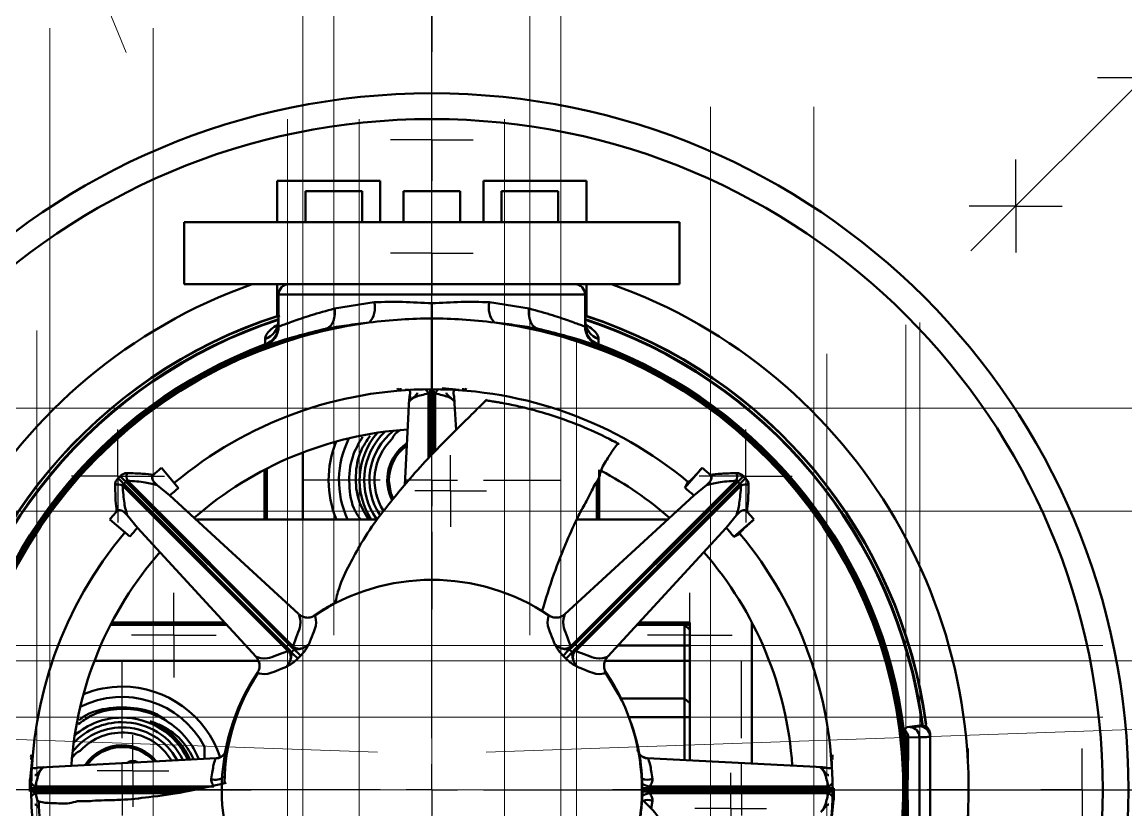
# Model space of a CAD drawing. Header units: millimetres. Extents: x 0 to 420, y 0 to 297.
# Drawn here: x 349.04 to 362.41, y 209.76 to 219.3 of the extents above; entities that cross this region are included whole.
import ezdxf

# ---------------------------------------------------------------- set-up
doc = ezdxf.new("R2010")
doc.units = ezdxf.units.MM
doc.linetypes.add('CENTERX2', pattern=[20.32, 12.7, -2.54, 2.54, -2.54])
doc.layers.add('9中心线层', color=1, linetype='Continuous')

# ---------------------------------------------------------------- blocks, each defined once
blk = doc.blocks.new('SW_CENTERMARKSYMBOL_129')
at = {"layer": '9中心线层', "color": 0}
for p, q in [((0, 0.625), (0, 15.3125)), ((0, 0), (0, 0.3125)), ((-0.625, 0), (-15.3125, 0)), ((0, 0), (-0.3125, 0)), ((0, 0), (0, -0.3125)), ((0, 0), (0.3125, 0)), ((0.625, 0), (15.3125, 0))]:
    blk.add_line(p, q, dxfattribs=at)
blk = doc.blocks.new('SW_CENTERMARKSYMBOL_133')
at = {"layer": '9中心线层', "color": 0}
for p, q in [((0, 0.625), (0, 1.0625)), ((0, 0), (0, 0.3125)), ((-0.625, 0), (-1.0625, 0)), ((0, 0), (-0.3125, 0)), ((0, 0), (0, -0.3125)), ((0, 0), (0.3125, 0)), ((0.625, 0), (1.0625, 0)), ((0, -0.625), (0, -1.0625))]:
    blk.add_line(p, q, dxfattribs=at)
blk = doc.blocks.new('SW_CENTERMARKSYMBOL_136')
at = {"layer": '9中心线层', "color": 0}
for p, q in [((0, 0.3125), (0, 0.5625)), ((0, 0), (0, 0.3125)), ((-0.3125, 0), (-0.5625, 0)), ((0, 0), (-0.3125, 0)), ((0, 0), (0, -0.3125)), ((0, 0), (0.3125, 0)), ((0.3125, 0), (0.5625, 0)), ((0, -0.3125), (0, -0.5625))]:
    blk.add_line(p, q, dxfattribs=at)
blk = doc.blocks.new('SW_CENTERMARKSYMBOL_137')
at = {"layer": '9中心线层', "color": 0}
for p, q in [((0, 0.3125), (0, 0.5625)), ((0, 0), (0, 0.3125)), ((-0.3125, 0), (-0.5625, 0)), ((0, 0), (-0.3125, 0)), ((0, 0), (0, -0.3125)), ((0, 0), (0.3125, 0)), ((0.3125, 0), (0.5625, 0)), ((0, -0.3125), (0, -0.5625))]:
    blk.add_line(p, q, dxfattribs=at)
blk = doc.blocks.new('SW_CENTERMARKSYMBOL_141')
at = {"layer": '9中心线层', "color": 0}
for p, q in [((0, 0.3125), (0, 0.5625)), ((0, 0), (0, 0.3125)), ((-0.3125, 0), (-0.5625, 0)), ((0, 0), (-0.3125, 0)), ((0, 0), (0, -0.3125)), ((0, 0), (0.3125, 0)), ((0.3125, 0), (0.5625, 0)), ((0, -0.3125), (0, -0.5625))]:
    blk.add_line(p, q, dxfattribs=at)
blk = doc.blocks.new('SW_CENTERMARKSYMBOL_149')
at = {"layer": '9中心线层', "color": 0}
for p, q in [((0, 0.3125), (0, 0.5625)), ((0, 0), (0, 0.3125)), ((-0.3125, 0), (-0.5625, 0)), ((0, 0), (-0.3125, 0)), ((0, 0), (0, -0.3125)), ((0, 0), (0.3125, 0)), ((0.3125, 0), (0.5625, 0)), ((0, -0.3125), (0, -0.5625))]:
    blk.add_line(p, q, dxfattribs=at)
blk = doc.blocks.new('SW_CENTERMARKSYMBOL_151')
at = {"layer": '9中心线层', "color": 0}
for p, q in [((0, 0.625), (0, 1.5625)), ((0, 0), (0, 0.3125)), ((-0.625, 0), (-1.5625, 0)), ((0, 0), (-0.3125, 0)), ((0, 0), (0, -0.3125)), ((0, 0), (0.3125, 0)), ((0.625, 0), (1.5625, 0)), ((0, -0.625), (0, -1.5625))]:
    blk.add_line(p, q, dxfattribs=at)
blk = doc.blocks.new('SW_CENTERMARKSYMBOL_152')
at = {"layer": '9中心线层', "color": 0}
for p, q in [((0, 0.312), (0, 0.435)), ((0, 0), (0, 0.312)), ((-0.313, 0), (-0.435, 0)), ((0, 0), (-0.313, 0)), ((0, 0), (0, -0.313)), ((0, 0), (0.312, 0)), ((0.312, 0), (0.435, 0)), ((0, -0.313), (0, -0.435))]:
    blk.add_line(p, q, dxfattribs=at)
blk = doc.blocks.new('SW_CENTERMARKSYMBOL_153')
at = {"layer": '9中心线层', "color": 0}
for p, q in [((0, 0.3125), (0, 0.5)), ((0, 0), (0, 0.3125)), ((-0.3125, 0), (-0.5, 0)), ((0, 0), (-0.3125, 0)), ((0, 0), (0, -0.3125)), ((0, 0), (0.3125, 0)), ((0.3125, 0), (0.5, 0)), ((0, -0.3125), (0, -0.5))]:
    blk.add_line(p, q, dxfattribs=at)
blk = doc.blocks.new('SW_CENTERMARKSYMBOL_154')
at = {"layer": '9中心线层', "color": 0}
for p, q in [((0, 0.3125), (0, 0.5)), ((0, 0), (0, 0.3125)), ((-0.3125, 0), (-0.5, 0)), ((0, 0), (-0.3125, 0)), ((0, 0), (0, -0.3125)), ((0, 0), (0.3125, 0)), ((0.3125, 0), (0.5, 0)), ((0, -0.3125), (0, -0.5))]:
    blk.add_line(p, q, dxfattribs=at)
blk = doc.blocks.new('SW_CENTERMARKSYMBOL_155')
at = {"layer": '9中心线层', "color": 0}
for p, q in [((0, 0.625), (0, 1.5625)), ((0, 0), (0, 0.3125)), ((-0.625, 0), (-1.5625, 0)), ((0, 0), (-0.3125, 0)), ((0, 0), (0, -0.3125)), ((0, 0), (0.3125, 0)), ((0.625, 0), (1.5625, 0)), ((0, -0.625), (0, -1.5625))]:
    blk.add_line(p, q, dxfattribs=at)
blk = doc.blocks.new('SW_CENTERMARKSYMBOL_156')
at = {"layer": '9中心线层', "color": 0}
for p, q in [((0, 0.312), (0, 0.435)), ((0, 0), (0, 0.312)), ((-0.313, 0), (-0.435, 0)), ((0, 0), (-0.313, 0)), ((0, 0), (0, -0.313)), ((0, 0), (0.312, 0)), ((0.312, 0), (0.435, 0)), ((0, -0.313), (0, -0.435))]:
    blk.add_line(p, q, dxfattribs=at)
blk = doc.blocks.new('SW_CENTERMARKSYMBOL_157')
at = {"layer": '9中心线层', "color": 0}
for p, q in [((0, 0.3125), (0, 0.5)), ((0, 0), (0, 0.3125)), ((-0.3125, 0), (-0.5, 0)), ((0, 0), (-0.3125, 0)), ((0, 0), (0, -0.3125)), ((0, 0), (0.3125, 0)), ((0.3125, 0), (0.5, 0)), ((0, -0.3125), (0, -0.5))]:
    blk.add_line(p, q, dxfattribs=at)
blk = doc.blocks.new('SW_CENTERMARKSYMBOL_158')
at = {"layer": '9中心线层', "color": 0}
for p, q in [((0, 0.3125), (0, 0.5)), ((0, 0), (0, 0.3125)), ((-0.3125, 0), (-0.5, 0)), ((0, 0), (-0.3125, 0)), ((0, 0), (0, -0.3125)), ((0, 0), (0.3125, 0)), ((0.3125, 0), (0.5, 0)), ((0, -0.3125), (0, -0.5))]:
    blk.add_line(p, q, dxfattribs=at)
blk = doc.blocks.new('SW_CENTERMARKSYMBOL_159')
at = {"layer": '9中心线层', "color": 0}
for p, q in [((0, 0.625), (0, 1.5625)), ((0, 0), (0, 0.3125)), ((-0.625, 0), (-1.5625, 0)), ((0, 0), (-0.3125, 0)), ((0, 0), (0, -0.3125)), ((0, 0), (0.3125, 0)), ((0.625, 0), (1.5625, 0)), ((0, -0.625), (0, -1.5625))]:
    blk.add_line(p, q, dxfattribs=at)
blk = doc.blocks.new('SW_CENTERMARKSYMBOL_160')
at = {"layer": '9中心线层', "color": 0}
for p, q in [((0, 0.312), (0, 0.435)), ((0, 0), (0, 0.312)), ((-0.312, 0), (-0.435, 0)), ((0, 0), (-0.312, 0)), ((0, 0), (0, -0.312)), ((0, 0), (0.312, 0)), ((0.312, 0), (0.435, 0)), ((0, -0.312), (0, -0.435))]:
    blk.add_line(p, q, dxfattribs=at)
blk = doc.blocks.new('SW_CENTERMARKSYMBOL_169')
at = {"layer": '9中心线层', "color": 0}
for p, q in [((0, 0.3125), (0, 0.5125)), ((0, 0), (0, 0.3125)), ((-0.3125, 0), (-0.5125, 0)), ((0, 0), (-0.3125, 0)), ((0, 0), (0, -0.3125)), ((0, 0), (0.3125, 0)), ((0.3125, 0), (0.5125, 0)), ((0, -0.3125), (0, -0.5125))]:
    blk.add_line(p, q, dxfattribs=at)
blk = doc.blocks.new('SW_CENTERMARKSYMBOL_170')
at = {"layer": '9中心线层', "color": 0}
for p, q in [((0, 0.3125), (0, 0.5125)), ((0, 0), (0, 0.3125)), ((-0.3125, 0), (-0.5125, 0)), ((0, 0), (-0.3125, 0)), ((0, 0), (0, -0.3125)), ((0, 0), (0.3125, 0)), ((0.3125, 0), (0.5125, 0)), ((0, -0.3125), (0, -0.5125))]:
    blk.add_line(p, q, dxfattribs=at)

msp = doc.modelspace()

# ---------------------------------------------------------------- linework, layer by layer
at = {"color": 7, "linetype": 'Continuous', "lineweight": 50}
for p, q in [((353.375, 217.375), (352.125, 217.375)), ((352.125, 217.375), (352.125, 216.875)), ((353.375, 216.875), (353.375, 217.375)), ((354.625, 217.375), (354.625, 216.875)), ((355.875, 217.375), (354.625, 217.375)), ((355.875, 216.875), (355.875, 217.375)), ((352.469, 217.25), (352.469, 216.875)), ((352.469, 217.25), (352.812, 217.25)), ((352.812, 217.25), (353.156, 217.25)), ((353.156, 216.875), (353.156, 217.25)), ((353.656, 217.25), (353.656, 216.875)), ((353.656, 217.25), (354, 217.25)), ((354, 217.25), (354.344, 217.25)), ((354.344, 216.875), (354.344, 217.25)), ((354.844, 217.25), (354.844, 216.875)), ((354.844, 217.25), (355.188, 217.25)), ((355.188, 217.25), (355.531, 217.25)), ((355.531, 216.875), (355.531, 217.25)), ((357, 216.875), (351, 216.875)), ((351, 216.875), (351, 216.125)), ((357, 216.125), (357, 216.875)), ((351, 216.125), (357, 216.125)), ((352.125, 216.125), (352.125, 215.739)), ((355.875, 215.739), (355.875, 216.125)), ((352.144, 216), (352.144, 215.613)), ((355.856, 216), (352.144, 216)), ((352.822, 215.829), (353.302, 215.907)), ((354.698, 215.907), (355.178, 215.829)), ((355.856, 215.613), (355.856, 216)), ((354, 215.893), (354, 215.71)), ((351.98, 215.396), (351.98, 215.459)), ((351.981, 215.386), (351.98, 215.396)), ((351.982, 215.379), (351.981, 215.386)), ((356.019, 215.386), (356.018, 215.379)), ((356.019, 215.386), (356.02, 215.396)), ((356.02, 215.459), (356.02, 215.396)), ((353.622, 214.841), (353.62, 214.865)), ((354, 214.825), (354, 214.852)), ((354.127, 214.866), (354.329, 214.844)), ((354.38, 214.865), (354.378, 214.841)), ((353.727, 214.737), (353.672, 213.694)), ((353.727, 214.7), (353.729, 214.755)), ((353.73, 214.707), (353.727, 214.7)), ((353.73, 214.707), (353.729, 214.769)), ((353.73, 214.707), (353.729, 214.755)), ((353.732, 214.71), (353.73, 214.707)), ((353.73, 214.707), (353.732, 214.71)), ((353.732, 214.71), (353.736, 214.769)), ((353.959, 214.018), (353.959, 214.801)), ((354, 214.825), (353.98, 214.825)), ((353.98, 214.041), (353.98, 214.825)), ((354.02, 214.825), (354, 214.825)), ((354.02, 214.825), (354.02, 214.082)), ((354.041, 214.801), (354.041, 214.103)), ((354.271, 214.732), (354.27, 214.707)), ((354.27, 214.728), (354.27, 214.707)), ((354.273, 214.7), (354.27, 214.707)), ((354.271, 214.755), (354.273, 214.7)), ((354.293, 214.358), (354.272, 214.744)), ((352.437, 214.086), (352.437, 213.275)), ((350.932, 213.656), (350.727, 213.901)), ((357.066, 213.658), (357.273, 213.901)), ((351.975, 213.275), (351.975, 213.878)), ((351.975, 213.875), (352, 213.875)), ((352, 213.275), (352, 213.891)), ((356.025, 213.878), (356.025, 213.275)), ((352.258, 211.683), (350.255, 213.686)), ((350.293, 213.732), (350.268, 213.707)), ((352.274, 211.7), (350.268, 213.707)), ((350.293, 213.732), (352.3, 211.726)), ((350.314, 213.745), (352.317, 211.742)), ((350.825, 213.564), (350.674, 213.69)), ((355.683, 211.742), (357.686, 213.745)), ((355.7, 211.726), (357.707, 213.732)), ((357.732, 213.707), (355.726, 211.7)), ((357.745, 213.686), (355.742, 211.683)), ((356, 213.738), (356, 213.275)), ((357.102, 213.731), (357.066, 213.658)), ((357.326, 213.69), (357.175, 213.564)), ((357.732, 213.707), (357.707, 213.732)), ((352.387, 212.13), (350.825, 213.565)), ((352, 213.562), (351.975, 213.562)), ((357.175, 213.564), (355.61, 212.127)), ((356.025, 213.562), (356, 213.562)), ((350.344, 213.068), (350.099, 213.273)), ((350.31, 213.326), (350.436, 213.175)), ((353.339, 213.275), (351.14, 213.275)), ((356.86, 213.275), (355.757, 213.275)), ((357.564, 213.175), (357.69, 213.326)), ((357.901, 213.273), (357.658, 213.066)), ((350.436, 213.175), (351.873, 211.61)), ((356.13, 211.613), (357.565, 213.175)), ((357.658, 213.066), (357.731, 213.102)), ((352.442, 212.095), (352.428, 212.102)), ((352.583, 212.112), (352.583, 212.112)), ((355.396, 212.118), (355.335, 212.158)), ((355.417, 212.112), (355.417, 212.112)), ((355.56, 212.096), (355.558, 212.095)), ((357.875, 212.031), (357.875, 210.318)), ((350.109, 212), (351.515, 212)), ((350.122, 212.025), (351.492, 212.025)), ((350.125, 212), (350.125, 212.025)), ((350.437, 212.025), (350.437, 212)), ((350.812, 212), (350.812, 212.025)), ((350.875, 212), (350.875, 212.025)), ((356.485, 212), (357.062, 212)), ((356.508, 212.025), (357.125, 212.025)), ((357.062, 211.75), (357.062, 212)), ((357.062, 212), (357.125, 211.938)), ((357.062, 212), (357.125, 212)), ((357.125, 212.025), (357.125, 211.938)), ((357.125, 211.938), (357.125, 211.75)), ((352.274, 211.7), (352.299, 211.666)), ((352.299, 211.666), (352.334, 211.701)), ((352.3, 211.726), (352.334, 211.701)), ((355.7, 211.726), (355.666, 211.701)), ((355.666, 211.701), (355.701, 211.666)), ((355.726, 211.7), (355.701, 211.666)), ((357.062, 211.75), (356.255, 211.75)), ((357.062, 211.562), (357.062, 211.75)), ((357.125, 211.75), (357.062, 211.75)), ((357.125, 211.75), (357.125, 211.562)), ((351.9, 211.562), (349.914, 211.562)), ((351.894, 211.576), (351.91, 211.539)), ((352.41, 211.623), (352.377, 211.59)), ((355.623, 211.59), (355.59, 211.623)), ((356.095, 211.558), (356.102, 211.572)), ((356.098, 211.562), (357.062, 211.562)), ((356.127, 211.611), (356.12, 211.614)), ((357.062, 211.108), (357.062, 211.562)), ((357.125, 211.562), (357.062, 211.562)), ((357.125, 211.562), (357.125, 211.051)), ((351.888, 211.417), (351.888, 211.417)), ((356.112, 211.417), (356.112, 211.417)), ((356.29, 211.108), (357.062, 211.108)), ((357.062, 210.881), (357.062, 211.108)), ((357.125, 211.051), (357.062, 211.108)), ((357.125, 211.051), (357.125, 210.881)), ((357.062, 210.881), (356.386, 210.881)), ((357.125, 210.881), (357.062, 210.881)), ((357.062, 210.361), (357.062, 210.881)), ((357.125, 210.881), (357.125, 210.358)), ((359.719, 210.73), (359.752, 210.76)), ((359.72, 210.689), (359.742, 210.472)), ((359.909, 210.778), (359.752, 210.76)), ((359.793, 210.761), (359.752, 210.76)), ((359.909, 210.778), (359.938, 210.778)), ((359.909, 210.778), (359.909, 210.77)), ((359.946, 210.777), (359.938, 210.778)), ((359.946, 210.777), (359.986, 210.767)), ((359.989, 210.765), (359.986, 210.767)), ((359.742, 210.632), (359.742, 210.472)), ((359.77, 210.632), (359.742, 210.632)), ((359.77, 210.632), (359.905, 210.636)), ((359.77, 210.472), (359.77, 210.632)), ((359.905, 210.636), (359.905, 209.364)), ((360.034, 210.645), (360.034, 210.669)), ((360.034, 209.355), (360.034, 210.645)), ((351.246, 210.523), (351.247, 210.377)), ((351.509, 210.484), (351.509, 210.481)), ((356.491, 210.481), (356.491, 210.484)), ((359.742, 210.472), (359.77, 210.472)), ((359.762, 210), (359.77, 210.472)), ((349.134, 210.127), (349.156, 210.329)), ((349.135, 210.38), (349.159, 210.378)), ((349.154, 210.305), (349.156, 210.324)), ((349.156, 210.329), (349.155, 210.314)), ((349.159, 210.378), (349.16, 210.378)), ((351.39, 210.385), (349.256, 210.272)), ((351.383, 210.38), (351.393, 210.385)), ((358.737, 210.273), (356.607, 210.385)), ((356.607, 210.385), (356.617, 210.38)), ((358.84, 210.378), (358.841, 210.378)), ((358.841, 210.378), (358.865, 210.38)), ((358.845, 210.314), (358.844, 210.329)), ((349.245, 210.271), (349.3, 210.273)), ((349.268, 210.271), (349.293, 210.27)), ((349.272, 210.27), (349.293, 210.27)), ((349.3, 210.273), (349.293, 210.27)), ((358.7, 210.273), (358.755, 210.271)), ((358.707, 210.27), (358.7, 210.273)), ((358.707, 210.27), (358.769, 210.271)), ((358.707, 210.27), (358.755, 210.271)), ((358.71, 210.268), (358.707, 210.27)), ((358.707, 210.27), (358.71, 210.268)), ((358.71, 210.268), (358.769, 210.264)), ((349.131, 210.02), (349.131, 210)), ((349.175, 210.02), (351.213, 210.021)), ((349.175, 210.02), (349.175, 210)), ((349.199, 210.041), (351.36, 210.041)), ((356.628, 210.021), (358.825, 210.02)), ((356.628, 210.021), (356.628, 209.979)), ((356.64, 210.041), (358.801, 210.041)), ((358.825, 210), (358.825, 210.02)), ((358.869, 210), (358.869, 210.02)), ((349.131, 210), (349.131, 209.98)), ((349.148, 210), (349.175, 210)), ((349.175, 210), (349.175, 209.98)), ((351.022, 209.979), (349.175, 209.98)), ((349.199, 209.959), (349.228, 209.849)), ((350.898, 209.959), (349.199, 209.959)), ((358.825, 209.98), (356.628, 209.979)), ((358.801, 209.959), (356.64, 209.959)), ((358.869, 210), (358.825, 210)), ((358.825, 209.98), (358.825, 210)), ((358.869, 209.98), (358.869, 210)), ((359.77, 209.528), (359.762, 210)), ((356.672, 209.867), (356.656, 209.772)), ((358.866, 209.873), (358.844, 209.671))]:
    msp.add_line(p, q, dxfattribs=at)
at = {"color": 7, "linetype": 'Continuous', "lineweight": 50, "flags": 128}
for points in [[(350.268, 213.707), (350.259, 213.716), (350.25, 213.725), (350.241, 213.734), (350.232, 213.743), (350.224, 213.751), (350.216, 213.759), (350.208, 213.767), (350.201, 213.774)], [(350.293, 213.732), (350.284, 213.741), (350.275, 213.75), (350.266, 213.759), (350.257, 213.768), (350.249, 213.776), (350.241, 213.784), (350.233, 213.792), (350.226, 213.799)], [(357.707, 213.732), (357.716, 213.741), (357.725, 213.75), (357.734, 213.759), (357.743, 213.768), (357.751, 213.776), (357.759, 213.784), (357.767, 213.792), (357.774, 213.799)], [(357.732, 213.707), (357.741, 213.716), (357.75, 213.725), (357.759, 213.734), (357.768, 213.743), (357.776, 213.751), (357.784, 213.759), (357.792, 213.767), (357.799, 213.774)], [(353.531, 213.528), (353.505, 213.594), (353.481, 213.746)], [(355.414, 212.108), (355.407, 212.113), (355.337, 212.158)], [(356.259, 211.155), (356.112, 211.406), (356.091, 211.437)], [(351.176, 210.378), (351.159, 210.416), (351.114, 210.504)], [(351.393, 210.385), (351.413, 210.387), (351.419, 210.389)], [(356.583, 210.388), (356.587, 210.387), (356.607, 210.385)]]:
    msp.add_lwpolyline(points, dxfattribs=at)
at = {"color": 7, "linetype": 'Continuous', "lineweight": 50}
for radius in [15, 8.437, 8.125]:
    msp.add_circle((354, 210), radius, dxfattribs=at)
for centre, radius, start, end in [((354, 210), 6.5, 109.5572, 70.4428), ((352.269, 216), 0.125, 90, 180), ((355.731, 216), 0.125, 0, 90), ((353.055, 215.836), 0.256, 316.3886, 15.9579), ((354.945, 215.836), 0.256, 164.0421, 223.6114), ((354, 210), 6.034, 107.7654, 172.6994), ((354, 210), 6.038, 107.9709, 172.4432), ((354, 210), 5.996, 108.059, 172.5554), ((354, 210), 5.988, 108.0576, 172.5375), ((354, 210), 5.71, 97.6376, 270), ((351.897, 215.691), 0.247, 289.559, 359.7836), ((354, 210), 5.71, 270, 82.3624), ((354, 210), 5.996, 7.4446, 72.0396), ((354, 210), 5.988, 7.4625, 72.013), ((356.103, 215.691), 0.247, 180.2164, 250.441), ((354, 210), 6.034, 7.3006, 72.0121), ((354, 210), 6.038, 7.5665, 71.9854), ((354, 210), 5.731, 102.9957, 77.0043), ((351.897, 215.628), 0.247, 289.7631, 359.7846), ((351.894, 215.621), 0.25, 290.5404, 359.9993), ((351.894, 215.613), 0.25, 290.5674, 359.9994), ((356.103, 215.628), 0.247, 180.2154, 250.2369), ((356.106, 215.621), 0.25, 180.0006, 249.4596), ((356.106, 215.613), 0.25, 180.0007, 249.4326), ((354, 210), 5.752, 110.5429, 69.4571), ((354, 210), 5.762, 110.5202, 173.1331), ((354, 210), 5.762, 6.8669, 69.4798), ((354, 210), 4.852, 89.9947, 130), ((353.619, 214.878), 0.0375, 200.8257, 274.4753), ((353.851, 214.755), 0.118, 23.1687, 55.2576), ((345.258, 214.764), 8.722, 0.4014, 0.5834), ((354, 210), 4.852, 50.2581, 89.9947), ((362.742, 214.764), 8.722, 179.4166, 179.5986), ((354.148, 214.755), 0.117, 124.5627, 157.011), ((354.381, 214.878), 0.0375, 265.5284, 339.1408), ((354, 210), 4.375, 93.8383, 131.149), ((354, 213.75), 0.875, 138.9177, 212.8783), ((354, 213.75), 0.819, 134.1264, 215.4873), ((354, 213.75), 0.756, 127.3935, 213.9938), ((353.696, 214.185), 0.188, 112.2478, 159.4836), ((354, 213.75), 1.25, 157.9757, 202.3337), ((354, 213.75), 1.125, 153.1374, 204.975), ((354, 213.75), 0.694, 133.7603, 212.256), ((354, 213.75), 0.54, 124.7717, 206.868), ((354, 213.75), 0.519, 126.4827, 180.409), ((354, 210), 5.092, 130, 131.4414), ((354, 210), 5.092, 48.5586, 50), ((354, 210), 5.355, 134.8122, 135.1878), ((350.415, 213.795), 0.113, 158.8855, 206.5617), ((354, 210), 4.375, 48.85, 62.0462), ((357.585, 213.795), 0.113, 333.4383, 21.1145), ((350.205, 213.585), 0.113, 63.4383, 111.1145), ((354, 210), 4.773, 130, 131.6921), ((354, 210), 4.773, 48.3079, 50.0242), ((357.795, 213.585), 0.113, 68.8855, 116.5617), ((354, 210), 5.092, 138.5586, 140), ((354, 210), 5.092, 40, 41.4414), ((354, 210), 4.852, 140, 219.9972), ((354, 210), 4.773, 138.3079, 140), ((354, 210), 4.773, 39.9758, 41.6921), ((354, 210), 4.852, 0, 39.7419), ((354, 210), 4.375, 138.8336, 176.1529), ((354, 210), 4.375, 3.8593, 41.1396), ((354, 210), 2.544, 56.1436, 123.8564), ((354, 210), 2.55, 118.7974, 123.8597), ((352.539, 211.433), 0.376, 134.7602, 138.2635), ((413.258, 273.908), 87.121, 225.59662, 225.66817), ((352.567, 211.461), 0.376, 131.7365, 135.2398), ((290.092, 150.741), 87.122, 44.33183, 44.40338), ((417.908, 150.742), 87.121, 135.59662, 135.66817), ((294.741, 273.908), 87.122, 314.33183, 314.40338), ((355.433, 211.461), 0.376, 44.7602, 48.2635), ((355.461, 211.433), 0.376, 41.7365, 45.2398), ((354, 210), 2.544, 146.1436, 213.8564), ((354, 210), 2.539, 146.4589, 169.0029), ((354, 210), 2.537, 146.5458, 169.0699), ((354, 210), 2.539, 25.1069, 34.4693), ((354, 210), 2.544, 326.1436, 33.8564), ((350.25, 210), 1.25, 90, 112.0243), ((350.25, 210), 1.25, 18.4126, 90), ((350.25, 210), 1.125, 27.6751, 116.8626), ((350.25, 210), 0.875, 90.409, 131.0823), ((350.25, 210), 0.875, 24.9604, 90.409), ((350.25, 210), 0.899, 24.383, 67.7684), ((350.25, 210), 0.756, 90.409, 142.6065), ((350.25, 210), 0.819, 90.409, 135.8736), ((350.25, 210), 0.694, 31.4458, 137.0577), ((350.25, 210), 0.819, 26.476, 90.409), ((350.25, 210), 0.756, 28.4246, 90.409), ((359.785, 210.641), 0.12, 357.5587, 86.1799), ((359.909, 210.645), 0.125, 0.0044, 90.0044), ((349.81, 210.298), 0.187, 111.3345, 154.2466), ((350.25, 210), 0.54, 90.409, 145.304), ((350.25, 210), 0.519, 41.8727, 143.4), ((350.25, 210), 0.54, 40.7842, 90.409), ((351.386, 210.506), 0.125, 268.7803, 330.8766), ((356.614, 210.506), 0.125, 216.6411, 271.2099), ((354, 210), 5.762, 0, 4.7028), ((349.122, 210.381), 0.0375, 355.5284, 69.1408), ((354, 210), 4.855, 175.5391, 176.1173), ((354, 210), 4.855, 176.0023, 176.1173), ((350.38, 210.228), 0.122, 62.3595, 124.7457), ((354, 210), 2.55, 358.7974, 9.2664), ((358.878, 210.381), 0.0375, 110.8257, 184.4753), ((354, 210), 4.855, 3.8827, 4.4609), ((354, 210), 4.855, 3.8827, 4.0089), ((351.385, 210.267), 0.145, 247.0923, 312.1392), ((349.245, 210.148), 0.117, 214.5627, 247.011), ((349.236, 218.742), 8.722, 269.4166, 269.5986), ((356.615, 210.272), 0.15, 243.0404, 292.2949), ((356.672, 210.267), 0.229, 237.3944, 261.9463), ((356.432, 254.393), 44.373, 270.1522, 270.2527), ((358.755, 210.149), 0.118, 293.1687, 325.2576), ((358.82, 212.355), 2.335, 270.1228, 271.2192), ((349.236, 201.258), 8.722, 90.4014, 90.5834), ((349.245, 209.851), 0.118, 113.1687, 145.2576), ((356.672, 209.733), 0.229, 98.0572, 122.6741), ((356.432, 165.607), 44.373, 89.7473, 89.8478), ((354, 210), 4.852, 320, 0), ((358.755, 209.852), 0.117, 34.5627, 67.011), ((358.82, 207.645), 2.335, 88.7808, 89.8772), ((354, 210), 5.762, 355.2972, 0), ((356.614, 209.726), 0.152, 67.9812, 110.4531)]:
    msp.add_arc(centre, radius, start, end, dxfattribs=at)
for centre, major_axis, ratio, start_param, end_param in [((354.022, 210.039), (1.268, 2.195), 0.999843, 1.521165, 2.074847), ((354.027, 209.964), (-1.528, 2.017), 0.999844, 4.241519, 4.404316)]:
    msp.add_ellipse(centre, major_axis=major_axis, ratio=ratio, start_param=start_param, end_param=end_param, dxfattribs=at)
for points, knots in [([(353.302, 215.907), (353.415, 215.909), (353.641, 215.914), (353.88, 215.9), (354, 215.893)], [0, 0, 0, 0, 0.499538, 1, 1, 1, 1]), ([(354, 215.893), (354.12, 215.9), (354.359, 215.914), (354.585, 215.909), (354.698, 215.907)], [0, 0, 0, 0, 0.500462, 1, 1, 1, 1]), ([(352.144, 215.613), (352.153, 215.615), (352.17, 215.62), (352.312, 215.673), (352.524, 215.748), (352.723, 215.802), (352.822, 215.829)], [0, 0, 0, 0, 0.249263, 0.499443, 0.74923, 1, 1, 1, 1]), ([(352.722, 215.587), (352.739, 215.595), (352.772, 215.611), (352.802, 215.661), (352.815, 215.7), (352.822, 215.734), (352.827, 215.772), (352.824, 215.811), (352.822, 215.829)], [0, 0, 0, 0, 0.243606, 0.499446, 0.64495, 0.661922, 0.835755, 1, 1, 1, 1]), ([(355.178, 215.829), (355.176, 215.811), (355.174, 215.772), (355.179, 215.73), (355.187, 215.696), (355.2, 215.658), (355.228, 215.611), (355.261, 215.595), (355.278, 215.587)], [0, 0, 0, 0, 0.1642334, 0.3380402, 0.3964664, 0.5006287, 0.7564276, 1, 1, 1, 1]), ([(355.178, 215.829), (355.277, 215.802), (355.476, 215.748), (355.688, 215.673), (355.83, 215.62), (355.847, 215.615), (355.856, 215.613)], [0, 0, 0, 0, 0.2507703, 0.5005571, 0.7507372, 1, 1, 1, 1]), ([(351.98, 215.459), (351.987, 215.494), (351.997, 215.543), (352.104, 215.616), (352.133, 215.636)], [0, 0, 0, 0, 0.729548, 1, 1, 1, 1]), ([(353.241, 215.66), (353.149, 215.649), (352.963, 215.627), (352.803, 215.6), (352.722, 215.587)], [0, 0, 0, 0, 0.498858, 1, 1, 1, 1]), ([(354, 215.71), (353.877, 215.708), (353.623, 215.704), (353.371, 215.675), (353.241, 215.66)], [0, 0, 0, 0, 0.484407, 1, 1, 1, 1]), ([(354.759, 215.66), (354.629, 215.675), (354.377, 215.704), (354.123, 215.708), (354, 215.71)], [0, 0, 0, 0, 0.515593, 1, 1, 1, 1]), ([(354, 214.856), (354, 214.856), (354, 214.857), (354, 214.864), (354, 214.88), (354, 214.954), (354, 215.075), (354, 215.176), (354, 215.304), (354, 215.412), (354, 215.52), (354, 215.614), (354, 215.677), (354, 215.71), (354, 215.71), (354, 215.71)], [0, 0, 0, 0, 0.1113262, 0.2864205, 0.4613568, 0.6361071, 0.7045861, 0.7731111, 0.8415455, 0.875654, 0.9091879, 0.9319477, 0.9545499, 0.9770392, 1, 1, 1, 1]), ([(355.278, 215.587), (355.197, 215.6), (355.037, 215.627), (354.851, 215.649), (354.759, 215.66)], [0, 0, 0, 0, 0.501511, 1, 1, 1, 1]), ([(355.867, 215.636), (355.896, 215.616), (356.003, 215.543), (356.013, 215.494), (356.02, 215.459)], [0, 0, 0, 0, 0.2745072, 1, 1, 1, 1]), ([(352.711, 215.584), (352.603, 215.558), (352.386, 215.505), (352.159, 215.435), (352.009, 215.385), (351.991, 215.381), (351.982, 215.379)], [0, 0, 0, 0, 0.250738, 0.500431, 0.750613, 1, 1, 1, 1]), ([(352.722, 215.587), (352.722, 215.587), (352.721, 215.586), (352.717, 215.585), (352.714, 215.584), (352.711, 215.584)], [0, 0, 0, 0, 0.211486, 0.439914, 1, 1, 1, 1]), ([(355.289, 215.584), (355.286, 215.584), (355.283, 215.585), (355.279, 215.586), (355.278, 215.587), (355.278, 215.587)], [0, 0, 0, 0, 0.560086, 0.788514, 1, 1, 1, 1]), ([(356.018, 215.379), (356.009, 215.381), (355.991, 215.385), (355.841, 215.435), (355.614, 215.505), (355.397, 215.558), (355.289, 215.584)], [0, 0, 0, 0, 0.2493872, 0.499569, 0.7492619, 1, 1, 1, 1]), ([(353.676, 214.844), (353.689, 214.846), (353.709, 214.848), (353.729, 214.843), (353.741, 214.816), (353.735, 214.788), (353.729, 214.763)], [0, 0, 0, 0, 0.204327, 0.308799, 0.422889, 1, 1, 1, 1]), ([(354.271, 214.76), (354.264, 214.786), (354.257, 214.815), (354.27, 214.835), (354.271, 214.837)], [0, 0, 0, 0, 0.90781, 1, 1, 1, 1]), ([(354.667, 214.728), (354.543, 214.606), (354.31, 214.376), (353.997, 214.064), (353.75, 213.791), (353.545, 213.54), (353.34, 213.288), (353.155, 213.012), (352.997, 212.721), (352.88, 212.484), (352.844, 212.322), (352.83, 212.263)], [0, 0, 0, 0, 0.156671, 0.295691, 0.409565, 0.500029, 0.601239, 0.726969, 0.824972, 0.935274, 1, 1, 1, 1]), ([(353.729, 214.755), (353.729, 214.758), (353.729, 214.762), (353.729, 214.767), (353.729, 214.769)], [0, 0, 0, 0, 0.56, 1, 1, 1, 1]), ([(353.959, 214.801), (353.901, 214.788), (353.783, 214.761), (353.749, 214.727), (353.732, 214.71)], [0, 0, 0, 0, 0.497803, 1, 1, 1, 1]), ([(353.732, 214.71), (353.741, 214.72), (353.757, 214.74), (353.797, 214.766), (353.813, 214.786), (353.816, 214.789)], [0, 0, 0, 0, 0.500178, 0.924637, 1, 1, 1, 1]), ([(353.816, 214.789), (353.818, 214.793), (353.822, 214.798), (353.822, 214.806), (353.822, 214.81)], [0, 0, 0, 0, 0.599395, 1, 1, 1, 1]), ([(353.98, 214.825), (353.98, 214.825), (353.979, 214.825), (353.976, 214.824), (353.972, 214.822), (353.965, 214.814), (353.962, 214.807), (353.959, 214.801)], [0, 0, 0, 0, 0.033942, 0.069705, 0.150993, 0.366342, 1, 1, 1, 1]), ([(354.041, 214.801), (354.038, 214.807), (354.035, 214.814), (354.028, 214.822), (354.024, 214.824), (354.021, 214.825), (354.02, 214.825), (354.02, 214.825)], [0, 0, 0, 0, 0.632791, 0.848723, 0.930191, 0.966015, 1, 1, 1, 1]), ([(354.268, 214.71), (354.251, 214.727), (354.217, 214.761), (354.099, 214.788), (354.041, 214.801)], [0, 0, 0, 0, 0.50063, 1, 1, 1, 1]), ([(354.179, 214.81), (354.178, 214.806), (354.178, 214.798), (354.182, 214.793), (354.184, 214.789)], [0, 0, 0, 0, 0.3982, 1, 1, 1, 1]), ([(354.184, 214.789), (354.203, 214.773), (354.24, 214.739), (354.259, 214.72), (354.268, 214.71)], [0, 0, 0, 0, 0.499834, 1, 1, 1, 1]), ([(354.27, 214.772), (354.271, 214.771), (354.272, 214.766), (354.272, 214.756), (354.272, 214.736), (354.27, 214.72), (354.268, 214.71)], [0, 0, 0, 0, 0.051741, 0.217902, 0.519196, 1, 1, 1, 1]), ([(356.255, 214.195), (356.256, 214.194), (356.257, 214.194), (356.259, 214.193), (356.261, 214.192), (356.261, 214.191), (356.262, 214.191), (356.262, 214.191), (356.262, 214.191), (356.262, 214.191), (356.262, 214.191), (356.262, 214.191), (356.261, 214.191), (356.259, 214.193), (356.249, 214.198), (356.211, 214.218), (356.059, 214.297), (355.789, 214.42), (355.452, 214.54), (355.173, 214.618), (354.984, 214.661), (354.866, 214.683), (354.79, 214.697), (354.743, 214.704), (354.707, 214.71), (354.686, 214.713), (354.672, 214.715), (354.663, 214.716), (354.657, 214.717), (354.652, 214.718), (354.651, 214.718), (354.651, 214.718), (354.652, 214.718), (354.653, 214.717), (354.654, 214.717)], [0, 0, 0, 0, 0.0014383, 0.0033739, 0.0045029, 0.0051644, 0.0058299, 0.0059547, 0.0060098, 0.0060652, 0.0061151, 0.0061989, 0.006418, 0.0072946, 0.0107675, 0.0246207, 0.080099, 0.3019307, 0.5389835, 0.6982876, 0.8032123, 0.8711131, 0.9050634, 0.9366359, 0.9568992, 0.9696657, 0.9779066, 0.9836195, 0.9877631, 0.9919263, 0.9938919, 0.9957709, 0.9970504, 1, 1, 1, 1]), ([(353.135, 213.275), (353.113, 213.307), (353.028, 213.432), (352.988, 213.701), (353.013, 214.02), (353.114, 214.196), (353.159, 214.274)], [0, 0, 0, 0, 0.10939, 0.428152, 0.746911, 1, 1, 1, 1]), ([(353.232, 213.275), (353.189, 213.348), (353.094, 213.511), (353.066, 213.806), (353.113, 214.085), (353.212, 214.23), (353.253, 214.289)], [0, 0, 0, 0, 0.234085, 0.518007, 0.80272, 1, 1, 1, 1]), ([(355.334, 212.161), (355.379, 212.312), (355.467, 212.6), (355.623, 212.986), (355.753, 213.283), (355.865, 213.481), (355.933, 213.61), (355.974, 213.702), (356.027, 213.771), (356.046, 213.888), (356.124, 214.006), (356.193, 214.118), (356.238, 214.174), (356.255, 214.195)], [0, 0, 0, 0, 0.2108544, 0.402401, 0.5536758, 0.6426733, 0.7070031, 0.7489273, 0.7765916, 0.8227023, 0.9021526, 0.9635624, 1, 1, 1, 1]), ([(357.102, 213.731), (357.103, 213.731), (357.105, 213.731), (357.11, 213.734), (357.115, 213.735), (357.117, 213.735), (357.121, 213.736), (357.135, 213.749), (357.156, 213.769), (357.2, 213.817), (357.248, 213.873), (357.273, 213.901)], [0, 0, 0, 0, 0.100046, 0.200093, 0.293566, 0.405784, 0.500157, 0.625211, 0.750509, 0.875166, 1, 1, 1, 1]), ([(350.164, 213.69), (350.164, 213.698), (350.165, 213.71), (350.17, 213.73), (350.181, 213.752), (350.194, 213.766), (350.201, 213.774)], [0, 0, 0, 0, 0.2779933, 0.4834151, 0.6920842, 1, 1, 1, 1]), ([(350.226, 213.799), (350.234, 213.806), (350.248, 213.819), (350.27, 213.83), (350.29, 213.835), (350.302, 213.836), (350.31, 213.836)], [0, 0, 0, 0, 0.307916, 0.516585, 0.722007, 1, 1, 1, 1]), ([(350.31, 213.836), (350.374, 213.834), (350.502, 213.831), (350.588, 213.822), (350.63, 213.817)], [0, 0, 0, 0, 0.507469, 1, 1, 1, 1]), ([(350.674, 213.69), (350.656, 213.706), (350.632, 213.726), (350.617, 213.76), (350.613, 213.776), (350.614, 213.789), (350.617, 213.8), (350.622, 213.809), (350.627, 213.814), (350.63, 213.817)], [0, 0, 0, 0, 0.498067, 0.633743, 0.749143, 0.81659, 0.87964, 0.94006, 1, 1, 1, 1]), ([(357.37, 213.817), (357.373, 213.814), (357.378, 213.809), (357.383, 213.8), (357.386, 213.789), (357.387, 213.776), (357.383, 213.76), (357.368, 213.726), (357.344, 213.706), (357.326, 213.69)], [0, 0, 0, 0, 0.0609994, 0.1204149, 0.1826359, 0.2515263, 0.3667722, 0.502344, 1, 1, 1, 1]), ([(357.37, 213.817), (357.412, 213.822), (357.498, 213.831), (357.626, 213.834), (357.69, 213.836)], [0, 0, 0, 0, 0.493479, 1, 1, 1, 1]), ([(357.69, 213.836), (357.698, 213.836), (357.71, 213.835), (357.73, 213.83), (357.752, 213.819), (357.766, 213.806), (357.774, 213.799)], [0, 0, 0, 0, 0.277993, 0.483415, 0.692084, 1, 1, 1, 1]), ([(357.774, 213.799), (357.778, 213.794), (357.786, 213.786), (357.794, 213.778), (357.799, 213.774)], [0, 0, 0, 0, 0.499661, 1, 1, 1, 1]), ([(357.799, 213.774), (357.806, 213.766), (357.819, 213.752), (357.83, 213.73), (357.835, 213.71), (357.836, 213.698), (357.836, 213.69)], [0, 0, 0, 0, 0.307916, 0.516585, 0.722007, 1, 1, 1, 1]), ([(350.183, 213.37), (350.178, 213.412), (350.169, 213.498), (350.166, 213.626), (350.164, 213.69)], [0, 0, 0, 0, 0.493479, 1, 1, 1, 1]), ([(350.268, 213.707), (350.267, 213.706), (350.264, 213.703), (350.259, 213.7), (350.256, 213.698), (350.254, 213.696), (350.254, 213.694), (350.254, 213.69), (350.255, 213.688), (350.255, 213.686)], [0, 0, 0, 0, 0.217558, 0.414923, 0.557913, 0.624313, 0.690436, 0.83166, 1, 1, 1, 1]), ([(350.255, 213.686), (350.261, 213.609), (350.273, 213.456), (350.298, 213.369), (350.31, 213.326)], [0, 0, 0, 0, 0.499998, 1, 1, 1, 1]), ([(350.314, 213.745), (350.312, 213.745), (350.309, 213.746), (350.306, 213.747), (350.304, 213.746), (350.303, 213.745), (350.302, 213.744), (350.3, 213.741), (350.297, 213.736), (350.294, 213.733), (350.293, 213.732)], [0, 0, 0, 0, 0.215405, 0.294386, 0.36172, 0.422433, 0.479847, 0.588044, 0.779358, 1, 1, 1, 1]), ([(350.674, 213.69), (350.631, 213.702), (350.544, 213.727), (350.39, 213.739), (350.314, 213.745)], [0, 0, 0, 0, 0.501439, 1, 1, 1, 1]), ([(357.686, 213.745), (357.609, 213.739), (357.456, 213.727), (357.369, 213.702), (357.326, 213.69)], [0, 0, 0, 0, 0.499998, 1, 1, 1, 1]), ([(357.707, 213.732), (357.706, 213.733), (357.703, 213.736), (357.7, 213.741), (357.698, 213.744), (357.696, 213.746), (357.694, 213.746), (357.69, 213.746), (357.688, 213.745), (357.686, 213.745)], [0, 0, 0, 0, 0.217558, 0.414923, 0.557913, 0.624313, 0.690436, 0.83166, 1, 1, 1, 1]), ([(357.69, 213.326), (357.702, 213.369), (357.727, 213.456), (357.739, 213.61), (357.745, 213.686)], [0, 0, 0, 0, 0.501439, 1, 1, 1, 1]), ([(357.745, 213.686), (357.745, 213.688), (357.746, 213.691), (357.747, 213.694), (357.746, 213.696), (357.745, 213.697), (357.744, 213.698), (357.741, 213.7), (357.736, 213.703), (357.733, 213.706), (357.732, 213.707)], [0, 0, 0, 0, 0.215405, 0.294386, 0.36172, 0.422433, 0.479847, 0.588044, 0.779358, 1, 1, 1, 1]), ([(357.836, 213.69), (357.834, 213.626), (357.831, 213.498), (357.822, 213.412), (357.817, 213.37)], [0, 0, 0, 0, 0.507469, 1, 1, 1, 1]), ([(350.183, 213.37), (350.186, 213.373), (350.191, 213.378), (350.2, 213.383), (350.211, 213.386), (350.224, 213.387), (350.24, 213.383), (350.274, 213.368), (350.294, 213.344), (350.31, 213.326)], [0, 0, 0, 0, 0.060999, 0.120415, 0.182636, 0.251526, 0.366772, 0.502344, 1, 1, 1, 1]), ([(357.69, 213.326), (357.706, 213.344), (357.726, 213.368), (357.76, 213.383), (357.776, 213.387), (357.789, 213.386), (357.8, 213.383), (357.809, 213.378), (357.814, 213.373), (357.817, 213.37)], [0, 0, 0, 0, 0.498067, 0.633743, 0.749143, 0.81659, 0.87964, 0.94006, 1, 1, 1, 1]), ([(357.901, 213.273), (357.864, 213.241), (357.793, 213.178), (357.753, 213.14), (357.735, 213.12), (357.735, 213.116), (357.735, 213.113), (357.731, 213.106), (357.731, 213.103), (357.731, 213.102)], [0, 0, 0, 0, 0.167429, 0.330339, 0.499808, 0.624816, 0.749899, 0.87498, 1, 1, 1, 1]), ([(352.821, 212.261), (352.816, 212.259), (352.806, 212.254), (352.79, 212.245), (352.778, 212.239), (352.771, 212.235)], [0, 0, 0, 0, 0.2936994, 0.5866345, 1, 1, 1, 1]), ([(352.821, 212.261), (352.819, 212.261), (352.816, 212.259), (352.813, 212.257), (352.81, 212.256), (352.809, 212.255), (352.809, 212.255), (352.815, 212.258), (352.82, 212.26), (352.824, 212.262)], [0, 0, 0, 0, 0.081809, 0.164261, 0.258351, 0.308221, 0.358607, 0.483086, 1, 1, 1, 1]), ([(352.317, 211.742), (352.355, 211.834), (352.432, 212.019), (352.403, 212.091), (352.389, 212.127)], [0, 0, 0, 0, 0.500413, 1, 1, 1, 1]), ([(352.583, 212.112), (352.568, 212.104), (352.537, 212.087), (352.484, 212.083), (352.431, 212.096), (352.403, 212.117), (352.389, 212.127)], [0, 0, 0, 0, 0.243238, 0.499828, 0.749773, 1, 1, 1, 1]), ([(352.583, 212.112), (352.594, 212.079), (352.617, 212.012), (352.545, 211.845), (352.509, 211.761)], [0, 0, 0, 0, 0.500428, 1, 1, 1, 1]), ([(355.491, 211.761), (355.455, 211.845), (355.383, 212.012), (355.406, 212.079), (355.417, 212.112)], [0, 0, 0, 0, 0.499572, 1, 1, 1, 1]), ([(355.417, 212.112), (355.432, 212.104), (355.463, 212.087), (355.513, 212.084), (355.566, 212.094), (355.594, 212.115), (355.611, 212.127)], [0, 0, 0, 0, 0.243917, 0.499935, 0.707589, 1, 1, 1, 1]), ([(355.611, 212.127), (355.597, 212.091), (355.568, 212.019), (355.645, 211.834), (355.683, 211.742)], [0, 0, 0, 0, 0.499587, 1, 1, 1, 1]), ([(352.509, 211.761), (352.495, 211.749), (352.466, 211.726), (352.422, 211.71), (352.386, 211.708), (352.36, 211.712), (352.336, 211.724), (352.323, 211.736), (352.317, 211.742)], [0, 0, 0, 0, 0.258818, 0.511615, 0.635429, 0.756742, 0.877702, 1, 1, 1, 1]), ([(352.334, 211.701), (352.354, 211.701), (352.396, 211.701), (352.458, 211.72), (352.492, 211.747), (352.509, 211.761)], [0, 0, 0, 0, 0.322483, 0.651127, 1, 1, 1, 1]), ([(352.509, 211.761), (352.497, 211.74), (352.48, 211.708), (352.444, 211.659), (352.421, 211.635), (352.41, 211.623)], [0, 0, 0, 0, 0.501722, 0.757874, 1, 1, 1, 1]), ([(355.59, 211.623), (355.579, 211.635), (355.556, 211.659), (355.52, 211.708), (355.503, 211.74), (355.491, 211.761)], [0, 0, 0, 0, 0.242221, 0.498524, 1, 1, 1, 1]), ([(355.491, 211.761), (355.508, 211.747), (355.542, 211.72), (355.604, 211.701), (355.646, 211.701), (355.666, 211.701)], [0, 0, 0, 0, 0.348909, 0.677272, 1, 1, 1, 1]), ([(355.683, 211.742), (355.677, 211.736), (355.664, 211.724), (355.64, 211.712), (355.614, 211.708), (355.578, 211.71), (355.534, 211.726), (355.505, 211.749), (355.491, 211.761)], [0, 0, 0, 0, 0.122298, 0.243258, 0.364571, 0.488385, 0.741182, 1, 1, 1, 1]), ([(351.873, 211.611), (351.909, 211.597), (351.981, 211.569), (352.166, 211.645), (352.258, 211.683)], [0, 0, 0, 0, 0.500164, 1, 1, 1, 1]), ([(352.258, 211.683), (352.264, 211.677), (352.276, 211.664), (352.288, 211.64), (352.292, 211.614), (352.29, 211.578), (352.274, 211.534), (352.251, 211.505), (352.239, 211.491)], [0, 0, 0, 0, 0.122298, 0.243258, 0.364571, 0.488385, 0.741182, 1, 1, 1, 1]), ([(352.239, 211.491), (352.253, 211.508), (352.28, 211.542), (352.299, 211.604), (352.299, 211.646), (352.299, 211.666)], [0, 0, 0, 0, 0.348909, 0.677272, 1, 1, 1, 1]), ([(355.701, 211.666), (355.701, 211.646), (355.701, 211.604), (355.72, 211.542), (355.747, 211.508), (355.761, 211.491)], [0, 0, 0, 0, 0.322483, 0.651127, 1, 1, 1, 1]), ([(355.761, 211.491), (355.749, 211.505), (355.726, 211.534), (355.71, 211.578), (355.708, 211.614), (355.712, 211.64), (355.724, 211.664), (355.736, 211.677), (355.742, 211.683)], [0, 0, 0, 0, 0.258818, 0.511615, 0.635429, 0.756742, 0.877702, 1, 1, 1, 1]), ([(355.742, 211.683), (355.834, 211.645), (356.019, 211.569), (356.091, 211.597), (356.127, 211.611)], [0, 0, 0, 0, 0.499836, 1, 1, 1, 1]), ([(351.888, 211.417), (351.896, 211.432), (351.913, 211.463), (351.916, 211.513), (351.906, 211.566), (351.885, 211.594), (351.873, 211.611)], [0, 0, 0, 0, 0.2438566, 0.4999372, 0.7070031, 1, 1, 1, 1]), ([(352.239, 211.491), (352.156, 211.455), (351.989, 211.383), (351.921, 211.406), (351.888, 211.417)], [0, 0, 0, 0, 0.49853, 1, 1, 1, 1]), ([(352.377, 211.59), (352.365, 211.579), (352.341, 211.556), (352.292, 211.52), (352.26, 211.503), (352.239, 211.491)], [0, 0, 0, 0, 0.242221, 0.498524, 1, 1, 1, 1]), ([(355.761, 211.491), (355.74, 211.503), (355.708, 211.52), (355.659, 211.556), (355.635, 211.579), (355.623, 211.59)], [0, 0, 0, 0, 0.5017222, 0.757874, 1, 1, 1, 1]), ([(356.112, 211.417), (356.079, 211.406), (356.011, 211.383), (355.844, 211.455), (355.761, 211.491)], [0, 0, 0, 0, 0.501582, 1, 1, 1, 1]), ([(356.112, 211.417), (356.104, 211.432), (356.087, 211.463), (356.083, 211.516), (356.096, 211.569), (356.117, 211.597), (356.127, 211.611)], [0, 0, 0, 0, 0.2432881, 0.4998297, 0.7497743, 1, 1, 1, 1]), ([(349.718, 210.794), (349.767, 210.831), (349.903, 210.932), (350.185, 210.993), (350.516, 210.969), (350.823, 210.832), (351.015, 210.655), (351.095, 210.533), (351.114, 210.504)], [0, 0, 0, 0, 0.112854, 0.316863, 0.520809, 0.727346, 0.934448, 1, 1, 1, 1]), ([(349.729, 210.843), (349.745, 210.857), (349.849, 210.941), (350.099, 211.003), (350.432, 210.999), (350.684, 210.926), (350.787, 210.836), (350.805, 210.82)], [0, 0, 0, 0, 0.055388, 0.348889, 0.642408, 0.935908, 1, 1, 1, 1]), ([(351.118, 210.37), (351.078, 210.442), (350.985, 210.608), (350.785, 210.758), (350.638, 210.814), (350.59, 210.832)], [0, 0, 0, 0, 0.34241, 0.787744, 1, 1, 1, 1]), ([(359.72, 210.689), (359.72, 210.693), (359.719, 210.702), (359.718, 210.714), (359.718, 210.723), (359.718, 210.728), (359.718, 210.729), (359.719, 210.73)], [0, 0, 0, 0, 0.267042, 0.497713, 0.749598, 0.877644, 1, 1, 1, 1]), ([(359.719, 210.73), (359.727, 210.724), (359.742, 210.711), (359.758, 210.686), (359.768, 210.659), (359.77, 210.641), (359.77, 210.632)], [0, 0, 0, 0, 0.267536, 0.522532, 0.766218, 1, 1, 1, 1]), ([(359.72, 210.689), (359.727, 210.68), (359.739, 210.663), (359.741, 210.642), (359.742, 210.632)], [0, 0, 0, 0, 0.505436, 1, 1, 1, 1]), ([(359.793, 210.761), (359.827, 210.763), (359.894, 210.765), (359.904, 210.769), (359.909, 210.77)], [0, 0, 0, 0, 0.499996, 1, 1, 1, 1]), ([(360.034, 210.645), (360.027, 210.643), (360.014, 210.64), (359.937, 210.637), (359.905, 210.636)], [0, 0, 0, 0, 0.5818, 1, 1, 1, 1]), ([(351.508, 210.485), (351.505, 210.475), (351.5, 210.454), (351.48, 210.425), (351.452, 210.4), (351.428, 210.392), (351.416, 210.388)], [0, 0, 0, 0, 0.221072, 0.467188, 0.730594, 1, 1, 1, 1]), ([(356.584, 210.388), (356.572, 210.392), (356.548, 210.4), (356.52, 210.425), (356.5, 210.454), (356.495, 210.475), (356.492, 210.485)], [0, 0, 0, 0, 0.269406, 0.532812, 0.778928, 1, 1, 1, 1]), ([(351.328, 210.133), (351.338, 210.197), (351.357, 210.326), (351.375, 210.362), (351.383, 210.38)], [0, 0, 0, 0, 0.499931, 1, 1, 1, 1]), ([(356.617, 210.38), (356.625, 210.362), (356.643, 210.326), (356.662, 210.197), (356.672, 210.133)], [0, 0, 0, 0, 0.501043, 1, 1, 1, 1]), ([(358.844, 210.324), (358.846, 210.311), (358.848, 210.291), (358.843, 210.271), (358.816, 210.259), (358.788, 210.265), (358.763, 210.271)], [0, 0, 0, 0, 0.204327, 0.308799, 0.422889, 1, 1, 1, 1]), ([(349.24, 210.271), (349.214, 210.264), (349.186, 210.257), (349.168, 210.268), (349.168, 210.268)], [0, 0, 0, 0, 0.980771, 1, 1, 1, 1]), ([(349.19, 210.179), (349.194, 210.178), (349.202, 210.178), (349.207, 210.182), (349.211, 210.184)], [0, 0, 0, 0, 0.3982, 1, 1, 1, 1]), ([(349.29, 210.268), (349.273, 210.251), (349.239, 210.217), (349.212, 210.099), (349.199, 210.041)], [0, 0, 0, 0, 0.5006297, 1, 1, 1, 1]), ([(349.211, 210.184), (349.227, 210.203), (349.261, 210.24), (349.28, 210.259), (349.29, 210.268)], [0, 0, 0, 0, 0.499834, 1, 1, 1, 1]), ([(349.228, 210.27), (349.229, 210.271), (349.234, 210.272), (349.244, 210.272), (349.264, 210.272), (349.28, 210.27), (349.29, 210.268)], [0, 0, 0, 0, 0.051741, 0.217902, 0.519196, 1, 1, 1, 1]), ([(358.801, 210.041), (358.788, 210.099), (358.761, 210.217), (358.727, 210.251), (358.71, 210.268)], [0, 0, 0, 0, 0.497803, 1, 1, 1, 1]), ([(358.71, 210.268), (358.72, 210.259), (358.74, 210.243), (358.766, 210.203), (358.786, 210.187), (358.789, 210.184)], [0, 0, 0, 0, 0.500178, 0.924637, 1, 1, 1, 1]), ([(358.755, 210.271), (358.758, 210.271), (358.762, 210.271), (358.767, 210.271), (358.769, 210.271)], [0, 0, 0, 0, 0.56, 1, 1, 1, 1]), ([(358.789, 210.184), (358.793, 210.182), (358.798, 210.178), (358.806, 210.178), (358.81, 210.178)], [0, 0, 0, 0, 0.599395, 1, 1, 1, 1]), ([(349.134, 210.127), (349.133, 210.112), (349.132, 210.09), (349.131, 210.051), (349.131, 210.03), (349.131, 210.02)], [0, 0, 0, 0, 0.499683, 0.753354, 1, 1, 1, 1]), ([(349.199, 210.041), (349.193, 210.038), (349.186, 210.035), (349.178, 210.028), (349.176, 210.024), (349.175, 210.021), (349.175, 210.02), (349.175, 210.02)], [0, 0, 0, 0, 0.6327909, 0.8487235, 0.9301906, 0.9660146, 1, 1, 1, 1]), ([(351.509, 210.085), (351.34, 210.045), (351.031, 209.973), (350.603, 209.913), (350.28, 209.877), (350.053, 209.875), (349.907, 209.869), (349.807, 209.858), (349.721, 209.87), (349.61, 209.828), (349.468, 209.837), (349.337, 209.84), (349.266, 209.851), (349.24, 209.856)], [0, 0, 0, 0, 0.227459, 0.414975, 0.563066, 0.650191, 0.713167, 0.754209, 0.781291, 0.826433, 0.90421, 0.964327, 1, 1, 1, 1]), ([(351.36, 210.041), (351.351, 210.057), (351.337, 210.082), (351.328, 210.113), (351.328, 210.126), (351.328, 210.133)], [0, 0, 0, 0, 0.496351, 0.746083, 1, 1, 1, 1]), ([(356.64, 210.041), (356.637, 210.038), (356.633, 210.033), (356.629, 210.027), (356.628, 210.023), (356.628, 210.022), (356.628, 210.021)], [0, 0, 0, 0, 0.520929, 0.771056, 0.88765, 1, 1, 1, 1]), ([(356.672, 210.133), (356.672, 210.126), (356.672, 210.113), (356.663, 210.082), (356.649, 210.057), (356.64, 210.041)], [0, 0, 0, 0, 0.253917, 0.503649, 1, 1, 1, 1]), ([(358.825, 210.02), (358.825, 210.02), (358.825, 210.021), (358.824, 210.024), (358.822, 210.028), (358.814, 210.035), (358.807, 210.038), (358.801, 210.041)], [0, 0, 0, 0, 0.033942, 0.069705, 0.150993, 0.366342, 1, 1, 1, 1]), ([(349.175, 209.98), (349.175, 209.98), (349.175, 209.979), (349.176, 209.976), (349.178, 209.972), (349.186, 209.965), (349.193, 209.962), (349.199, 209.959)], [0, 0, 0, 0, 0.033942, 0.069705, 0.150993, 0.366342, 1, 1, 1, 1]), ([(356.548, 209.891), (356.548, 209.892), (356.548, 209.896), (356.548, 209.899), (356.548, 209.902), (356.548, 209.904), (356.548, 209.904), (356.548, 209.897), (356.546, 209.871), (356.538, 209.77), (356.524, 209.649), (356.502, 209.553), (356.496, 209.527)], [0, 0, 0, 0, 0.008382, 0.016829, 0.026469, 0.031578, 0.03674, 0.049494, 0.108881, 0.347451, 0.826361, 1, 1, 1, 1]), ([(356.548, 209.891), (356.548, 209.896), (356.549, 209.907), (356.549, 209.925), (356.55, 209.939), (356.55, 209.946)], [0, 0, 0, 0, 0.293699, 0.586635, 1, 1, 1, 1]), ([(356.628, 209.979), (356.628, 209.978), (356.628, 209.977), (356.629, 209.973), (356.633, 209.967), (356.637, 209.962), (356.64, 209.959)], [0, 0, 0, 0, 0.112438, 0.229106, 0.479601, 1, 1, 1, 1]), ([(356.64, 209.959), (356.649, 209.943), (356.663, 209.918), (356.672, 209.887), (356.672, 209.874), (356.672, 209.867)], [0, 0, 0, 0, 0.496326, 0.746186, 1, 1, 1, 1]), ([(358.71, 209.732), (358.727, 209.749), (358.761, 209.783), (358.788, 209.901), (358.801, 209.959)], [0, 0, 0, 0, 0.5006297, 1, 1, 1, 1]), ([(358.801, 209.959), (358.807, 209.962), (358.814, 209.965), (358.822, 209.972), (358.824, 209.976), (358.825, 209.979), (358.825, 209.98), (358.825, 209.98)], [0, 0, 0, 0, 0.6327909, 0.8487235, 0.9301906, 0.9660146, 1, 1, 1, 1]), ([(358.866, 209.873), (358.867, 209.888), (358.868, 209.91), (358.869, 209.949), (358.869, 209.97), (358.869, 209.98)], [0, 0, 0, 0, 0.499683, 0.753354, 1, 1, 1, 1]), ([(349.211, 209.816), (349.207, 209.818), (349.202, 209.822), (349.194, 209.822), (349.19, 209.822)], [0, 0, 0, 0, 0.599395, 1, 1, 1, 1]), ([(349.243, 209.781), (349.236, 209.79), (349.228, 209.802), (349.214, 209.813), (349.211, 209.816)], [0, 0, 0, 0, 0.775592, 1, 1, 1, 1]), ([(349.239, 209.864), (349.239, 209.864), (349.239, 209.864), (349.239, 209.864), (349.239, 209.863), (349.239, 209.863), (349.239, 209.863), (349.24, 209.86), (349.24, 209.849), (349.241, 209.806), (349.249, 209.635), (349.278, 209.34), (349.342, 208.987), (349.415, 208.707), (349.472, 208.522), (349.511, 208.408), (349.537, 208.336), (349.555, 208.291), (349.568, 208.258), (349.576, 208.237), (349.581, 208.225), (349.583, 208.22), (349.584, 208.218)], [0, 0, 0, 0, 0.000056, 0.000113, 0.000164, 0.00025, 0.000475, 0.001373, 0.004931, 0.019123, 0.075959, 0.303221, 0.546077, 0.709281, 0.816774, 0.886337, 0.921118, 0.953464, 0.974223, 0.987302, 0.995745, 1, 1, 1, 1]), ([(357.761, 207.058), (357.717, 207.226), (357.635, 207.544), (357.521, 207.971), (357.408, 208.321), (357.293, 208.624), (357.177, 208.928), (357.031, 209.226), (356.858, 209.508), (356.711, 209.728), (356.589, 209.84), (356.544, 209.881)], [0, 0, 0, 0, 0.1566653, 0.2956812, 0.4095513, 0.5000119, 0.6012179, 0.7269453, 0.8249439, 0.9352426, 1, 1, 1, 1]), ([(358.789, 209.816), (358.773, 209.797), (358.739, 209.76), (358.72, 209.741), (358.71, 209.732)], [0, 0, 0, 0, 0.499834, 1, 1, 1, 1]), ([(358.81, 209.821), (358.806, 209.822), (358.798, 209.822), (358.793, 209.818), (358.789, 209.816)], [0, 0, 0, 0, 0.3982, 1, 1, 1, 1])]:
    msp.add_open_spline(points, degree=3, knots=knots, dxfattribs=at)
msp.add_open_spline([(359.989, 210.765), (359.996, 210.759), (360.009, 210.746), (360.023, 210.722), (360.033, 210.696), (360.034, 210.678), (360.034, 210.669)], degree=3, dxfattribs=at)
at = {"layer": '9中心线层', "linetype": 'CENTERX2', "lineweight": 18, "ltscale": 2.5}
for p, q in [((354, 232.25), (354, 187.75)), ((346.107, 229.055), (350.3, 218.933)), ((368.584, 224.584), (360.527, 216.527)), ((352.812, 222.25), (352.812, 211.875)), ((355.188, 222.25), (355.188, 211.875)), ((352.437, 199.812), (352.437, 220.188)), ((355.562, 220.188), (355.562, 199.812)), ((349.375, 219.225), (349.375, 201.725)), ((350.625, 219.225), (350.625, 201.725)), ((357.375, 200.775), (357.375, 218.275)), ((358.625, 200.775), (358.625, 218.275)), ((352.25, 213.062), (352.25, 218.125)), ((353.119, 218.125), (353.119, 201.875)), ((354.881, 201.875), (354.881, 218.125)), ((359.909, 215.662), (359.909, 204.328)), ((349.216, 204.718), (349.216, 215.565)), ((359.742, 215.632), (359.742, 204.368)), ((355.75, 206.938), (355.75, 215.438)), ((358.784, 215.282), (358.784, 204.435)), ((363.225, 214.625), (345.725, 214.625)), ((363.225, 213.375), (345.725, 213.375)), ((352.25, 213.062), (352.25, 204.562)), ((357.062, 211.75), (348.562, 211.75)), ((357.062, 211.75), (362.125, 211.75)), ((343.812, 211.562), (364.188, 211.562)), ((362.125, 210.881), (345.875, 210.881)), ((343.239, 210.811), (353.342, 210.455)), ((364.761, 210.811), (354.658, 210.455)), ((369, 210), (331.75, 210))]:
    msp.add_line(p, q, dxfattribs=at)

# ---------------------------------------------------------------- block references
at = {"layer": '9中心线层'}
for name, p in [('SW_CENTERMARKSYMBOL_129', (354, 210)), ('SW_CENTERMARKSYMBOL_133', (354, 220)), ('SW_CENTERMARKSYMBOL_149', (362.625, 218.625)), ('SW_CENTERMARKSYMBOL_154', (354, 217.875)), ('SW_CENTERMARKSYMBOL_141', (361.071, 217.071)), ('SW_CENTERMARKSYMBOL_153', (354, 216.5)), ('SW_CENTERMARKSYMBOL_151', (354, 213.75)), ('SW_CENTERMARKSYMBOL_136', (350.199, 213.801)), ('SW_CENTERMARKSYMBOL_137', (357.801, 213.801)), ('SW_CENTERMARKSYMBOL_152', (354.228, 213.62)), ('SW_CENTERMARKSYMBOL_170', (350.875, 211.875)), ('SW_CENTERMARKSYMBOL_169', (357.125, 211.875)), ('SW_CENTERMARKSYMBOL_159', (350.25, 210)), ('SW_CENTERMARKSYMBOL_155', (357.75, 210)), ('SW_CENTERMARKSYMBOL_160', (350.38, 210.228)), ('SW_CENTERMARKSYMBOL_157', (360.5, 210)), ('SW_CENTERMARKSYMBOL_158', (361.875, 210)), ('SW_CENTERMARKSYMBOL_156', (357.62, 209.772))]:
    msp.add_blockref(name, p, dxfattribs=at)

doc.saveas('drawing.dxf')
